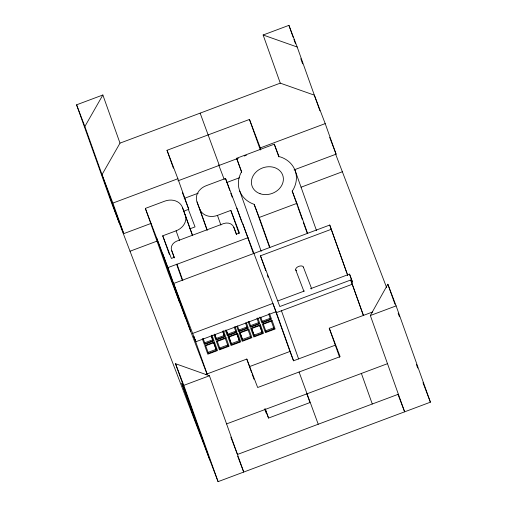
<?xml version="1.0" encoding="UTF-8"?>
<svg xmlns="http://www.w3.org/2000/svg" width="507" height="507" viewBox="0 0 507 507"><rect width="100%" height="100%" fill="white"/><g stroke="black" fill="none" stroke-linecap="round" stroke-linejoin="round"><path stroke-width="0.76" d="M398.014 394.497L404.637 411.823L370.351 315.531L387.849 284.224L396.125 305.886L430.411 402.178L218.086 481.65L110.875 201.114L76.589 104.822L102.858 94.993L120.001 143.132L102.008 174.63L112.884 203.079L123.759 233.632L151.092 223.403M119.158 222.776L84.865 126.484L102.858 94.993M297.222 205.151L292.184 191.019L293.185 189.675A29.526 24.71 -19.6 0 0 280.713 157.031L279.065 156.676L274.287 144.178L236.63 158.273L241.662 172.412M182.286 280.238L176.645 264.407L177.019 264.204L182.843 280.567M294.073 169.889L336.09 154.16L325.209 123.607L314.34 95.158L280.282 83.142L263.139 34.996L288.914 25.35L297.197 47.012L319.911 110.811M120.001 143.132L280.282 83.142M173.388 168.185L167.018 150.3L249.469 119.437L260.871 149.375M112.884 203.079L177.887 178.743L167.018 150.3M260.345 147.886L325.209 123.607M177.9 180.853L238.36 158.222M244.222 156.029L246.421 155.205M207.021 374.122L168.14 272.386L145.357 208.409L164.762 201.146A14.278 11.946 -19.6 0 1 182.4 207.3L192.622 235.476M335.52 345.09L293.534 360.8L276.391 312.654L225.52 178.47L206.115 185.733A14.278 11.946 -19.6 0 0 197.008 201.894L207.078 230.165M184.161 198.446L198.212 193.186M227.035 182.4L239.494 177.735M183.597 211.235L188.769 209.302L177.887 178.743M169.357 254.413L162.734 235.818L176.1 230.812A14.278 11.946 -19.6 0 0 185.207 214.651M197.008 201.894L199.815 209.245A14.278 11.946 -19.6 0 0 217.452 215.399L230.824 210.392L239.462 233.005L236.458 234.133L233.816 227.231A8.353 6.99 -19.6 0 0 223.498 223.625L176.696 241.148A8.194 6.857 -19.6 0 0 171.67 250.49L174.313 257.917M130.026 251.225L157.36 240.99M189.865 228.828L195.037 226.889L188.344 209.385M301.076 187.203L342.352 171.753M269.92 247.435L259.248 217.452L296.906 203.358L292.184 191.019M190.778 331.622L167.975 267.588L177.019 264.204M176.645 264.407L248.138 237.644M347.707 275.2L329.74 225.045L173.635 283.476L195.822 341.762L275.966 311.767L272.855 303.408L192.711 333.403M265.731 270.624L260.459 255.813L331.356 229.272M277.931 300.905L304.504 290.967M310.411 288.756L349.526 274.116L352.574 282.241L351.852 280.422M363.424 315.335L350.73 279.997L279.832 306.532L260.459 255.813M276.391 312.654L352.346 284.231M211.362 336.179L212.655 339.81L204.651 342.808L205.031 343.803L213.035 340.805L211.223 335.716M222.782 331.388L224.595 336.477L216.59 339.475L216.21 338.48L224.214 335.488L222.662 331.122M227.681 334.189L235.685 331.191L236.066 332.186L228.061 335.184L226.388 330.551M247.289 327.985L246.909 326.99L238.905 329.987L239.285 330.982L247.289 327.985L245.477 322.896M258.893 323.643L258.513 322.648L250.509 325.646L250.889 326.641L258.893 323.643L256.954 318.288M270.573 319.271L270.193 318.276L262.189 321.273L262.569 322.268L270.573 319.271L268.64 313.915M205.728 345.755L213.732 342.757L216.438 350.362L208.434 353.36L208.054 352.365L216.058 349.367L213.599 342.453M217.332 341.414L225.336 338.416M248.138 329.88L240.134 332.877L242.84 340.482L250.845 337.485L248.005 329.575M263.348 324.188L271.353 321.191M231.674 344.665L228.961 337.06L236.965 334.062L239.672 341.667L231.674 344.665L231.293 343.67L239.298 340.672L236.832 333.758M242.84 340.482L242.46 339.487L250.464 336.49L250.845 337.485M254.425 336.147L251.719 328.542L259.723 325.545L262.43 333.15L254.425 336.147L254.045 335.152L262.049 332.155L259.59 325.241M228.042 346.021L227.662 345.026L219.658 348.024L220.038 349.019L228.042 346.021L225.203 338.112M274.059 328.796L273.679 327.801L265.674 330.798L266.055 331.793L274.059 328.796L271.22 320.887M205.43 374.546L246.801 359.064L257.67 387.513L340.121 356.649L329.252 328.2L372.74 311.925M218.086 481.65L183.794 385.358L209.435 375.763L243.721 472.055L237.65 456.167M370.351 315.531L396.125 305.886M249.52 366.593L289.96 351.459L275.295 310.259M226.578 423.909L387.494 363.677M264.927 408.585L268.552 418.066L309.954 402.571L306.767 393.628M398.375 394.237L237.46 454.462L230.837 437.135M259.248 217.452L254.077 204.315A29.526 24.71 -19.6 0 1 241.605 171.67L236.63 158.273M263.139 34.996L297.197 47.012M209.809 459.988L175.517 363.696L209.435 375.763M171.67 250.49L174.294 257.334L171.372 258.431L162.734 235.818M329.677 137.384L336.09 154.16M335.387 153.513L386.695 287.773M422.965 382.684L430.411 402.178M347.156 273.894L347.694 275.307M303.357 267.037L311.754 289.003M295.714 269.895L303.826 291.132M200.145 113.137L219.303 165.358M299.073 372.018L318.231 424.232M218.669 164.895L224.189 179.339M289.96 351.459L293.534 360.8M262.049 332.155L262.43 333.15M239.298 340.672L239.672 341.667M182.362 192.527L188.769 209.302M264.781 409.396L266.175 413.047M224.214 335.488L224.595 336.477M212.655 339.81L213.035 340.805M216.058 349.367L216.438 350.362M145.357 208.409L167.975 267.588M195.822 341.762L193.839 336.578L207.198 374.096M76.589 104.822L84.865 126.484M175.517 363.696L183.794 385.358M192.66 411.842L181.791 383.393L192.673 413.953L203.541 442.402M112.89 205.189L123.759 233.632M351.484 279.465L349.526 274.116M387.849 284.224L394.966 304.225M398.134 313.117L399.453 316.818M416.393 364.394L417.698 368.057M288.914 25.35L293.135 37.201M293.927 39.426L295.511 43.868M300.784 58.679L302.628 63.863M350.73 279.997L363.126 314.809M329.74 225.045L346.883 273.191M295.049 170.32L316.507 230.59M361.396 373.45L372.277 404.003M296.906 203.358L307.578 233.34M297.748 206.641L302.254 219.29M303.313 222.269L307.286 233.429M274.287 144.178L278.793 156.828M329.252 328.2L339.601 357.264M249.469 119.437L260.351 149.996M254.235 204.346L269.604 247.498M239.741 191.025L261.2 251.288M281.448 310.759L298.598 358.912M267.316 275.067L268.108 277.291M242.859 223.847L253.456 253.601M236.858 208.136L241.89 222.269M225.52 178.47L229.76 190.372M230.818 193.344L232.143 197.065M269.49 313.548L271.53 319.29L261.865 322.908L259.825 317.167M230.824 210.392L239.031 233.454M233.816 227.231L236.465 234.671M263.215 323.884L266.055 331.793M260.756 317.179L262.569 322.268M257.81 317.921L259.85 323.662L250.185 327.281L248.138 321.539M217.452 215.399L220.894 225.07M251.833 328.929L254.045 335.152M249.076 321.552L250.889 326.641M246.465 322.978L248.253 328.004L238.588 331.622L236.801 326.597M199.815 209.245L207.236 230.07M240.001 332.573L242.46 339.487M237.472 325.893L239.285 330.982M265.364 409.124L268.552 418.066M246.801 359.064L251.573 372.48M252.106 373.97L253.963 379.185M234.982 326.464L237.029 332.205L227.358 335.824L225.317 330.082M234.253 327.097L236.066 332.186M228.828 336.756L231.293 343.67M226.249 330.095L228.061 335.184M182.4 207.3L192.204 234.83M223.511 330.754L225.558 336.496L215.893 340.115L214.1 335.089M214.778 334.386L216.59 339.475M217.199 341.11L220.038 349.019M214.657 334.119L216.21 338.48M176.1 230.812L179.548 240.483M211.951 335.083L213.998 340.824L204.334 344.443L202.287 338.701M203.098 338.448L205.031 343.803M205.595 345.451L208.434 353.36M162.703 253.785L185.48 317.762M156.695 238.075L179.478 302.052M296.601 270.757A4.081 2.237 -20.9 0 1 298.293 266.562A4.081 2.237 -20.9 0 1 303.42 267.626M214.417 341.946L204.733 345.565L207.807 354.197L217.49 350.571L214.417 341.946M226.021 337.599L216.337 341.224L219.411 349.855L229.088 346.23L226.021 337.599M237.65 333.245L227.966 336.87L231.04 345.501L240.724 341.876L237.65 333.245M248.823 329.062L239.139 332.687L242.213 341.319L251.897 337.694L248.823 329.062M260.408 324.727L250.724 328.352L253.798 336.984L263.482 333.359L260.408 324.727M272.037 320.373L262.353 323.998L265.427 332.63L275.111 329.005L272.037 320.373M260.053 193.699A16.275 13.619 -19.6 0 0 283.375 178.451A16.275 13.619 -19.6 0 0 258.754 169.858A16.275 13.619 -19.6 0 0 260.053 193.699"/></g></svg>
